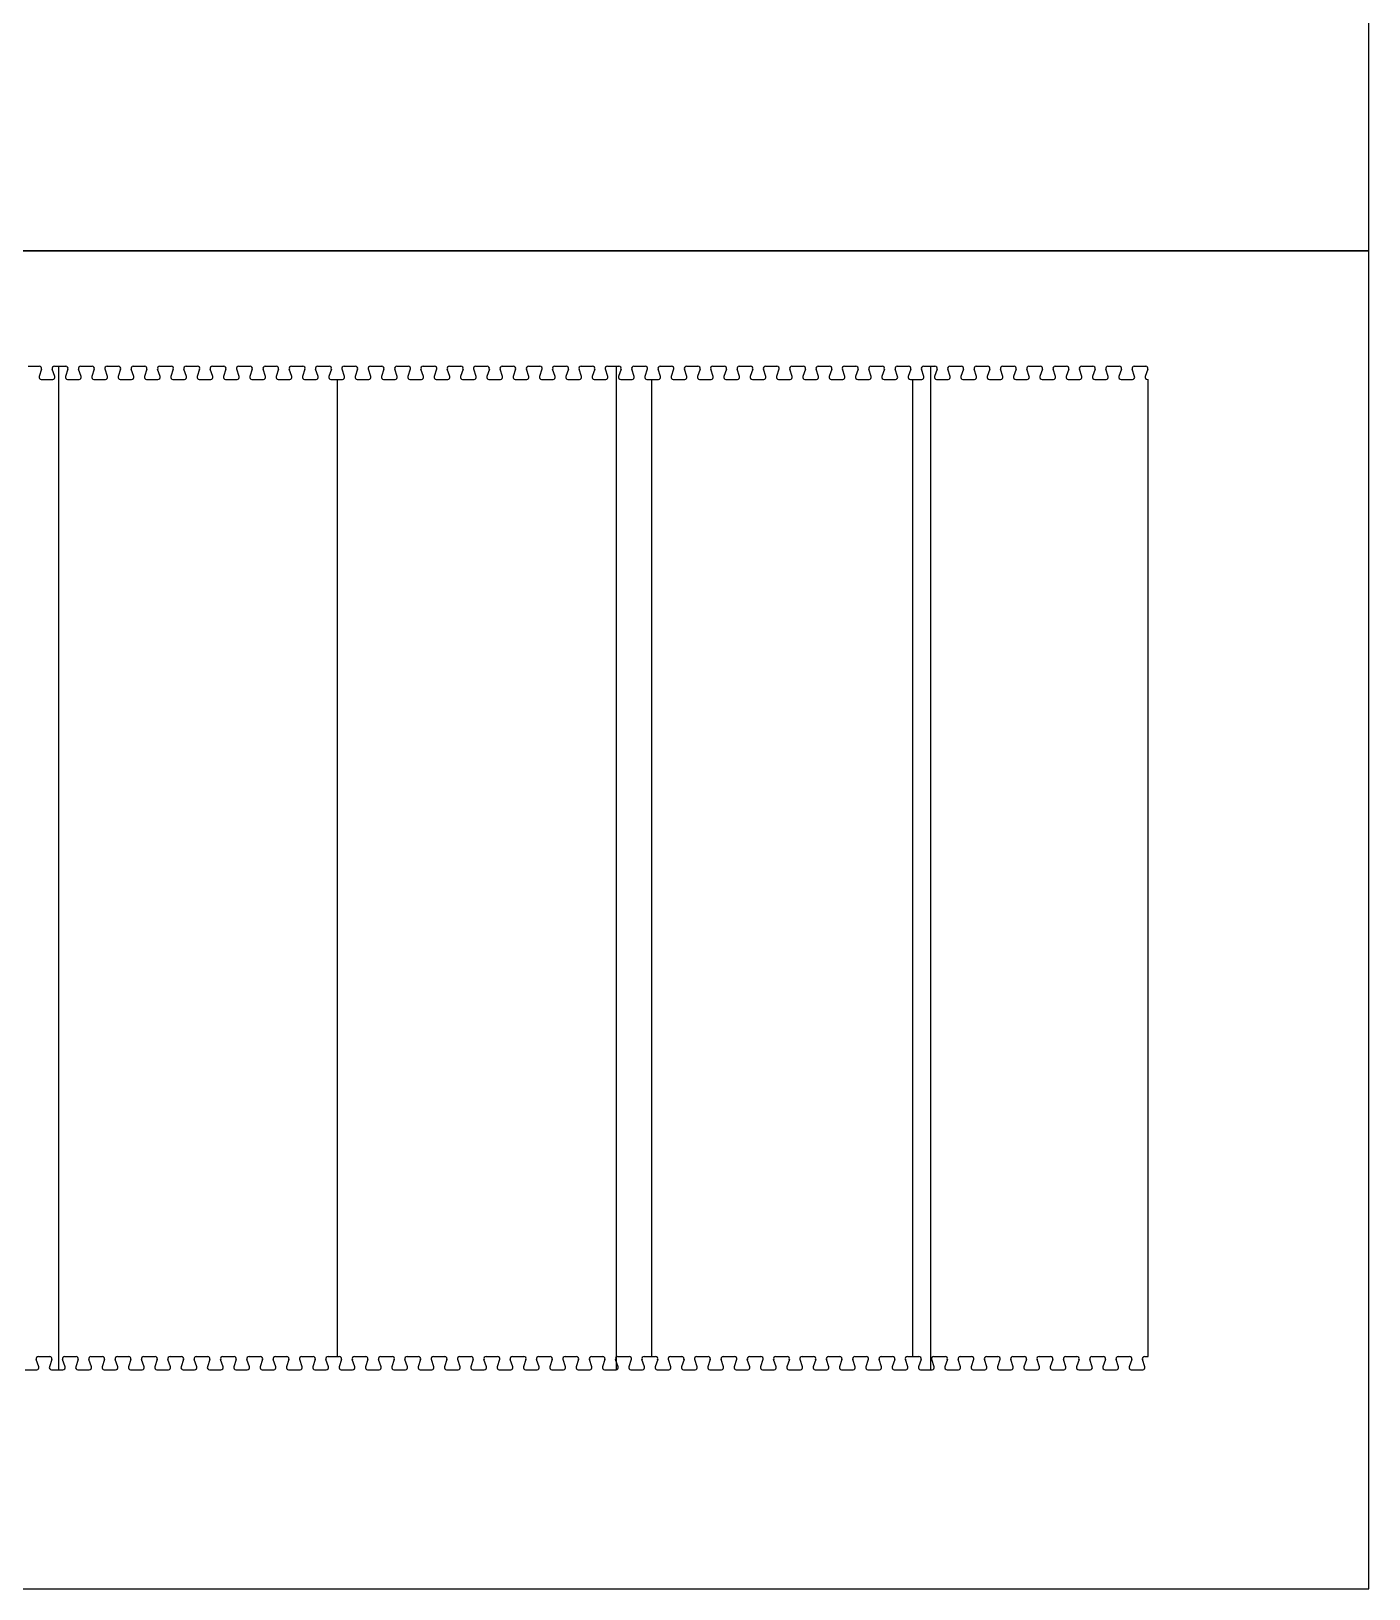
# Model space of a CAD drawing. Extents: x -68 to -11.8, y -15.7 to 62.1.
# Drawn here: x -25.71 to -13.71, y 26.13 to 40.1 of the extents above; entities that cross this region are included whole.
import ezdxf

# ---------------------------------------------------------------- set-up
doc = ezdxf.new("R2010")
doc.units = 0
for name, color, linetype in [('CUT', 5, 'CONTINUOUS'), ('DEFAULT', 7, 'CONTINUOUS'), ('SCORE', 1, 'CONTINUOUS')]:
    doc.layers.add(name, color=color, linetype=linetype)

msp = doc.modelspace()

# ---------------------------------------------------------------- linework, layer by layer
at = {"layer": 'CUT'}
for p, q in [((-25.738, 37.091), (-25.687, 37.091)), ((-25.687, 37.091), (-25.636, 37.091)), ((-25.617, 37.065), (-25.639, 36.998)), ((-25.499, 36.998), (-25.521, 37.065)), ((-25.502, 37.091), (-25.451, 37.091)), ((-25.463, 28.091), (-25.463, 37.091)), ((-25.451, 37.091), (-25.399, 37.091)), ((-25.381, 37.065), (-25.403, 36.998)), ((-25.263, 36.998), (-25.285, 37.065)), ((-25.266, 37.091), (-25.215, 37.091)), ((-25.215, 37.091), (-25.163, 37.091)), ((-25.144, 37.065), (-25.167, 36.998)), ((-25.026, 36.998), (-25.048, 37.065)), ((-25.03, 37.091), (-24.978, 37.091)), ((-24.978, 37.091), (-24.927, 37.091)), ((-24.908, 37.065), (-24.93, 36.998)), ((-24.79, 36.998), (-24.812, 37.065)), ((-24.794, 37.091), (-24.742, 37.091)), ((-24.742, 37.091), (-24.691, 37.091)), ((-24.672, 37.065), (-24.694, 36.998)), ((-24.554, 36.998), (-24.576, 37.065)), ((-24.557, 37.091), (-24.506, 37.091)), ((-24.506, 37.091), (-24.454, 37.091)), ((-24.436, 37.065), (-24.458, 36.998)), ((-24.318, 36.998), (-24.34, 37.065)), ((-24.321, 37.091), (-24.27, 37.091)), ((-24.27, 37.091), (-24.218, 37.091)), ((-24.2, 37.065), (-24.222, 36.998)), ((-24.081, 36.998), (-24.104, 37.065)), ((-24.085, 37.091), (-24.033, 37.091)), ((-24.033, 37.091), (-23.982, 37.091)), ((-23.963, 37.065), (-23.985, 36.998)), ((-23.845, 36.998), (-23.867, 37.065)), ((-23.849, 37.091), (-23.797, 37.091)), ((-23.797, 37.091), (-23.746, 37.091)), ((-23.727, 37.065), (-23.749, 36.998)), ((-23.609, 36.998), (-23.631, 37.065)), ((-23.612, 37.091), (-23.561, 37.091)), ((-23.561, 37.091), (-23.51, 37.091)), ((-23.491, 37.065), (-23.513, 36.998)), ((-23.373, 36.998), (-23.395, 37.065)), ((-23.376, 37.091), (-23.325, 37.091)), ((-23.325, 37.091), (-23.273, 37.091)), ((-23.255, 37.065), (-23.277, 36.998)), ((-23.137, 36.998), (-23.159, 37.065)), ((-23.14, 37.091), (-23.089, 37.091)), ((-23.089, 37.091), (-23.037, 37.091)), ((-23.018, 37.065), (-23.041, 36.998)), ((-22.9, 36.998), (-22.922, 37.065)), ((-22.904, 37.091), (-22.852, 37.091)), ((-22.852, 37.091), (-22.801, 37.091)), ((-22.782, 37.065), (-22.804, 36.998)), ((-22.664, 36.998), (-22.686, 37.065)), ((-22.668, 37.091), (-22.616, 37.091)), ((-22.616, 37.091), (-22.565, 37.091)), ((-22.546, 37.065), (-22.568, 36.998)), ((-22.428, 36.998), (-22.45, 37.065)), ((-22.431, 37.091), (-22.38, 37.091)), ((-22.38, 37.091), (-22.328, 37.091)), ((-22.31, 37.065), (-22.332, 36.998)), ((-22.192, 36.998), (-22.214, 37.065)), ((-22.195, 37.091), (-22.144, 37.091)), ((-22.144, 37.091), (-22.092, 37.091)), ((-22.074, 37.065), (-22.096, 36.998)), ((-21.955, 36.998), (-21.978, 37.065)), ((-21.959, 37.091), (-21.907, 37.091)), ((-21.907, 37.091), (-21.856, 37.091)), ((-21.837, 37.065), (-21.859, 36.998)), ((-21.719, 36.998), (-21.741, 37.065)), ((-21.723, 37.091), (-21.671, 37.091)), ((-21.671, 37.091), (-21.62, 37.091)), ((-21.601, 37.065), (-21.623, 36.998)), ((-21.483, 36.998), (-21.505, 37.065)), ((-21.486, 37.091), (-21.435, 37.091)), ((-21.435, 37.091), (-21.384, 37.091)), ((-21.365, 37.065), (-21.387, 36.998)), ((-21.247, 36.998), (-21.269, 37.065)), ((-21.25, 37.091), (-21.199, 37.091)), ((-21.199, 37.091), (-21.147, 37.091)), ((-21.129, 37.065), (-21.151, 36.998)), ((-21.011, 36.998), (-21.033, 37.065)), ((-21.014, 37.091), (-20.963, 37.091)), ((-20.963, 37.091), (-20.911, 37.091)), ((-20.892, 37.065), (-20.915, 36.998)), ((-20.774, 36.998), (-20.796, 37.065)), ((-20.778, 37.091), (-20.726, 37.091)), ((-20.726, 37.091), (-20.675, 37.091)), ((-20.656, 37.065), (-20.678, 36.998)), ((-20.538, 36.998), (-20.56, 37.065)), ((-20.542, 37.091), (-20.49, 37.091)), ((-20.49, 37.091), (-20.439, 37.091)), ((-20.42, 37.065), (-20.442, 36.998)), ((-20.302, 36.998), (-20.324, 37.065)), ((-20.305, 37.091), (-20.254, 37.091)), ((-20.254, 37.091), (-20.202, 37.091)), ((-20.184, 37.065), (-20.206, 36.998)), ((-20.066, 36.998), (-20.088, 37.065)), ((-20.069, 37.091), (-20.018, 37.091)), ((-20.018, 37.091), (-19.966, 37.091)), ((-19.948, 37.065), (-19.97, 36.998)), ((-19.829, 36.998), (-19.852, 37.065)), ((-19.833, 37.091), (-19.781, 37.091)), ((-19.781, 37.091), (-19.73, 37.091)), ((-19.711, 37.065), (-19.733, 36.998)), ((-19.593, 36.998), (-19.615, 37.065)), ((-19.597, 37.091), (-19.545, 37.091)), ((-19.545, 37.091), (-19.494, 37.091)), ((-19.475, 37.065), (-19.497, 36.998)), ((-19.357, 36.998), (-19.379, 37.065)), ((-19.36, 37.091), (-19.309, 37.091)), ((-19.309, 37.091), (-19.258, 37.091)), ((-19.239, 37.065), (-19.261, 36.998)), ((-19.121, 36.998), (-19.143, 37.065)), ((-19.124, 37.091), (-19.073, 37.091)), ((-19.073, 37.091), (-19.021, 37.091)), ((-19.003, 37.065), (-19.025, 36.998)), ((-18.885, 36.998), (-18.907, 37.065)), ((-18.888, 37.091), (-18.837, 37.091)), ((-18.837, 37.091), (-18.785, 37.091)), ((-18.766, 37.065), (-18.789, 36.998)), ((-18.648, 36.998), (-18.67, 37.065)), ((-18.652, 37.091), (-18.6, 37.091)), ((-18.6, 37.091), (-18.549, 37.091)), ((-18.53, 37.065), (-18.552, 36.998)), ((-18.412, 36.998), (-18.434, 37.065)), ((-18.416, 37.091), (-18.364, 37.091)), ((-18.364, 37.091), (-18.313, 37.091)), ((-18.294, 37.065), (-18.316, 36.998)), ((-18.176, 36.998), (-18.198, 37.065)), ((-18.179, 37.091), (-18.128, 37.091)), ((-18.128, 37.091), (-18.077, 37.091)), ((-18.058, 37.065), (-18.08, 36.998)), ((-17.94, 36.998), (-17.962, 37.065)), ((-17.943, 37.091), (-17.892, 37.091)), ((-17.892, 37.091), (-17.84, 37.091)), ((-17.822, 37.065), (-17.844, 36.998)), ((-17.704, 36.998), (-17.726, 37.065)), ((-17.707, 37.091), (-17.656, 37.091)), ((-17.656, 37.091), (-17.604, 37.091)), ((-17.585, 37.065), (-17.607, 36.998)), ((-17.467, 36.998), (-17.489, 37.065)), ((-17.471, 37.091), (-17.419, 37.091)), ((-17.419, 37.091), (-17.368, 37.091)), ((-17.349, 37.065), (-17.371, 36.998)), ((-17.231, 36.998), (-17.253, 37.065)), ((-17.234, 37.091), (-17.183, 37.091)), ((-17.183, 37.091), (-17.132, 37.091)), ((-17.113, 37.065), (-17.135, 36.998)), ((-16.995, 36.998), (-17.017, 37.065)), ((-16.998, 37.091), (-16.947, 37.091)), ((-16.947, 37.091), (-16.895, 37.091)), ((-16.877, 37.065), (-16.899, 36.998)), ((-16.759, 36.998), (-16.781, 37.065)), ((-16.762, 37.091), (-16.711, 37.091)), ((-16.711, 37.091), (-16.659, 37.091)), ((-16.641, 37.065), (-16.663, 36.998)), ((-16.522, 36.998), (-16.545, 37.065)), ((-16.526, 37.091), (-16.474, 37.091)), ((-16.474, 37.091), (-16.423, 37.091)), ((-16.404, 37.065), (-16.426, 36.998)), ((-16.286, 36.998), (-16.308, 37.065)), ((-16.29, 37.091), (-16.238, 37.091)), ((-16.238, 37.091), (-16.187, 37.091)), ((-16.168, 37.065), (-16.19, 36.998)), ((-16.05, 36.998), (-16.072, 37.065)), ((-16.053, 37.091), (-16.002, 37.091)), ((-16.002, 37.091), (-15.951, 37.091)), ((-15.932, 37.065), (-15.954, 36.998)), ((-15.814, 36.998), (-15.836, 37.065)), ((-15.817, 37.091), (-15.766, 37.091)), ((-15.766, 37.091), (-15.714, 37.091)), ((-15.696, 37.065), (-15.718, 36.998)), ((-25.62, 36.973), (-25.517, 36.973)), ((-25.384, 36.973), (-25.281, 36.973)), ((-25.148, 36.973), (-25.045, 36.973)), ((-24.912, 36.973), (-24.809, 36.973)), ((-24.675, 36.973), (-24.573, 36.973)), ((-24.439, 36.973), (-24.336, 36.973)), ((-24.203, 36.973), (-24.1, 36.973)), ((-23.967, 36.973), (-23.864, 36.973)), ((-23.731, 36.973), (-23.628, 36.973)), ((-23.494, 36.973), (-23.391, 36.973)), ((-23.258, 36.973), (-23.155, 36.973)), ((-23.022, 36.973), (-22.919, 36.973)), ((-22.786, 36.973), (-22.683, 36.973)), ((-22.549, 36.973), (-22.447, 36.973)), ((-22.313, 36.973), (-22.21, 36.973)), ((-22.077, 36.973), (-21.974, 36.973)), ((-21.841, 36.973), (-21.738, 36.973)), ((-21.605, 36.973), (-21.502, 36.973)), ((-21.368, 36.973), (-21.265, 36.973)), ((-21.132, 36.973), (-21.029, 36.973)), ((-20.896, 36.973), (-20.793, 36.973)), ((-20.66, 36.973), (-20.557, 36.973)), ((-20.423, 36.973), (-20.321, 36.973)), ((-20.187, 36.973), (-20.084, 36.973)), ((-19.951, 36.973), (-19.848, 36.973)), ((-19.715, 36.973), (-19.612, 36.973)), ((-19.479, 36.973), (-19.376, 36.973)), ((-19.242, 36.973), (-19.14, 36.973)), ((-19.006, 36.973), (-18.903, 36.973)), ((-18.77, 36.973), (-18.667, 36.973)), ((-18.534, 36.973), (-18.431, 36.973)), ((-18.297, 36.973), (-18.195, 36.973)), ((-18.061, 36.973), (-17.958, 36.973)), ((-17.825, 36.973), (-17.722, 36.973)), ((-17.589, 36.973), (-17.486, 36.973)), ((-17.353, 36.973), (-17.25, 36.973)), ((-17.116, 36.973), (-17.014, 36.973)), ((-16.88, 36.973), (-16.777, 36.973)), ((-16.644, 36.973), (-16.541, 36.973)), ((-16.408, 36.973), (-16.305, 36.973)), ((-16.171, 36.973), (-16.069, 36.973)), ((-15.935, 36.973), (-15.832, 36.973)), ((-15.699, 36.973), (-15.693, 36.973)), ((-15.693, 28.209), (-15.693, 36.973)), ((-25.764, 28.091), (-25.661, 28.091)), ((-25.643, 28.117), (-25.665, 28.183)), ((-25.646, 28.209), (-25.595, 28.209)), ((-25.595, 28.209), (-25.543, 28.209)), ((-25.524, 28.183), (-25.547, 28.117)), ((-25.528, 28.091), (-25.425, 28.091)), ((-25.406, 28.117), (-25.428, 28.183)), ((-25.41, 28.209), (-25.358, 28.209)), ((-25.358, 28.209), (-25.307, 28.209)), ((-25.288, 28.183), (-25.31, 28.117)), ((-25.292, 28.091), (-25.189, 28.091)), ((-25.17, 28.117), (-25.192, 28.183)), ((-25.174, 28.209), (-25.122, 28.209)), ((-25.122, 28.209), (-25.071, 28.209)), ((-25.052, 28.183), (-25.074, 28.117)), ((-25.055, 28.091), (-24.953, 28.091)), ((-24.934, 28.117), (-24.956, 28.183)), ((-24.937, 28.209), (-24.886, 28.209)), ((-24.886, 28.209), (-24.835, 28.209)), ((-24.816, 28.183), (-24.838, 28.117)), ((-24.819, 28.091), (-24.716, 28.091)), ((-24.698, 28.117), (-24.72, 28.183)), ((-24.701, 28.209), (-24.65, 28.209)), ((-24.65, 28.209), (-24.598, 28.209)), ((-24.58, 28.183), (-24.602, 28.117)), ((-24.583, 28.091), (-24.48, 28.091)), ((-24.462, 28.117), (-24.484, 28.183)), ((-24.465, 28.209), (-24.413, 28.209)), ((-24.413, 28.209), (-24.362, 28.209)), ((-24.343, 28.183), (-24.365, 28.117)), ((-24.347, 28.091), (-24.244, 28.091)), ((-24.225, 28.117), (-24.247, 28.183)), ((-24.229, 28.209), (-24.177, 28.209)), ((-24.177, 28.209), (-24.126, 28.209)), ((-24.107, 28.183), (-24.129, 28.117)), ((-24.111, 28.091), (-24.008, 28.091)), ((-23.989, 28.117), (-24.011, 28.183)), ((-23.992, 28.209), (-23.941, 28.209)), ((-23.941, 28.209), (-23.89, 28.209)), ((-23.871, 28.183), (-23.893, 28.117)), ((-23.874, 28.091), (-23.772, 28.091)), ((-23.753, 28.117), (-23.775, 28.183)), ((-23.756, 28.209), (-23.705, 28.209)), ((-23.705, 28.209), (-23.653, 28.209)), ((-23.635, 28.183), (-23.657, 28.117)), ((-23.638, 28.091), (-23.535, 28.091)), ((-23.517, 28.117), (-23.539, 28.183)), ((-23.52, 28.209), (-23.469, 28.209)), ((-23.469, 28.209), (-23.417, 28.209)), ((-23.399, 28.183), (-23.421, 28.117)), ((-23.402, 28.091), (-23.299, 28.091)), ((-23.28, 28.117), (-23.302, 28.183)), ((-23.284, 28.209), (-23.232, 28.209)), ((-23.232, 28.209), (-23.181, 28.209)), ((-23.162, 28.183), (-23.184, 28.117)), ((-23.166, 28.091), (-23.063, 28.091)), ((-23.044, 28.117), (-23.066, 28.183)), ((-23.048, 28.209), (-22.996, 28.209)), ((-22.996, 28.209), (-22.945, 28.209)), ((-22.926, 28.183), (-22.948, 28.117)), ((-22.929, 28.091), (-22.827, 28.091)), ((-22.808, 28.117), (-22.83, 28.183)), ((-22.811, 28.209), (-22.76, 28.209)), ((-22.76, 28.209), (-22.709, 28.209)), ((-22.69, 28.183), (-22.712, 28.117)), ((-22.693, 28.091), (-22.59, 28.091)), ((-22.572, 28.117), (-22.594, 28.183)), ((-22.575, 28.209), (-22.524, 28.209)), ((-22.524, 28.209), (-22.472, 28.209)), ((-22.454, 28.183), (-22.476, 28.117)), ((-22.457, 28.091), (-22.354, 28.091)), ((-22.336, 28.117), (-22.358, 28.183)), ((-22.339, 28.209), (-22.288, 28.209)), ((-22.288, 28.209), (-22.236, 28.209)), ((-22.217, 28.183), (-22.24, 28.117)), ((-22.221, 28.091), (-22.118, 28.091)), ((-22.099, 28.117), (-22.121, 28.183)), ((-22.103, 28.209), (-22.051, 28.209)), ((-22.051, 28.209), (-22, 28.209)), ((-21.981, 28.183), (-22.003, 28.117)), ((-21.985, 28.091), (-21.882, 28.091)), ((-21.863, 28.117), (-21.885, 28.183)), ((-21.867, 28.209), (-21.815, 28.209)), ((-21.815, 28.209), (-21.764, 28.209)), ((-21.745, 28.183), (-21.767, 28.117)), ((-21.748, 28.091), (-21.646, 28.091)), ((-21.627, 28.117), (-21.649, 28.183)), ((-21.63, 28.209), (-21.579, 28.209)), ((-21.579, 28.209), (-21.527, 28.209)), ((-21.509, 28.183), (-21.531, 28.117)), ((-21.512, 28.091), (-21.409, 28.091)), ((-21.391, 28.117), (-21.413, 28.183)), ((-21.394, 28.209), (-21.343, 28.209)), ((-21.343, 28.209), (-21.291, 28.209)), ((-21.273, 28.183), (-21.295, 28.117)), ((-21.276, 28.091), (-21.173, 28.091)), ((-21.154, 28.117), (-21.177, 28.183)), ((-21.158, 28.209), (-21.106, 28.209)), ((-21.106, 28.209), (-21.055, 28.209)), ((-21.036, 28.183), (-21.058, 28.117)), ((-21.04, 28.091), (-20.937, 28.091)), ((-20.918, 28.117), (-20.94, 28.183)), ((-20.922, 28.209), (-20.87, 28.209)), ((-20.87, 28.209), (-20.819, 28.209)), ((-20.8, 28.183), (-20.822, 28.117)), ((-20.804, 28.091), (-20.701, 28.091)), ((-20.682, 28.117), (-20.704, 28.183)), ((-20.685, 28.209), (-20.634, 28.209)), ((-20.634, 28.209), (-20.583, 28.209)), ((-20.564, 28.183), (-20.586, 28.117)), ((-20.567, 28.091), (-20.464, 28.091)), ((-20.446, 28.117), (-20.468, 28.183)), ((-20.449, 28.209), (-20.398, 28.209)), ((-20.398, 28.209), (-20.346, 28.209)), ((-20.328, 28.183), (-20.35, 28.117)), ((-20.331, 28.091), (-20.228, 28.091)), ((-20.21, 28.117), (-20.232, 28.183)), ((-20.213, 28.209), (-20.162, 28.209)), ((-20.162, 28.209), (-20.11, 28.209)), ((-20.091, 28.183), (-20.114, 28.117)), ((-20.095, 28.091), (-19.992, 28.091)), ((-19.973, 28.117), (-19.995, 28.183)), ((-19.977, 28.209), (-19.925, 28.209)), ((-19.925, 28.209), (-19.874, 28.209)), ((-19.855, 28.183), (-19.877, 28.117)), ((-19.859, 28.091), (-19.756, 28.091)), ((-19.737, 28.117), (-19.759, 28.183)), ((-19.741, 28.209), (-19.689, 28.209)), ((-19.689, 28.209), (-19.638, 28.209)), ((-19.619, 28.183), (-19.641, 28.117)), ((-19.622, 28.091), (-19.52, 28.091)), ((-19.501, 28.117), (-19.523, 28.183)), ((-19.504, 28.209), (-19.453, 28.209)), ((-19.453, 28.209), (-19.401, 28.209)), ((-19.383, 28.183), (-19.405, 28.117)), ((-19.386, 28.091), (-19.283, 28.091)), ((-19.265, 28.117), (-19.287, 28.183)), ((-19.268, 28.209), (-19.217, 28.209)), ((-19.217, 28.209), (-19.165, 28.209)), ((-19.147, 28.183), (-19.169, 28.117)), ((-19.15, 28.091), (-19.047, 28.091)), ((-19.028, 28.117), (-19.051, 28.183)), ((-19.032, 28.209), (-18.98, 28.209)), ((-18.98, 28.209), (-18.929, 28.209)), ((-18.91, 28.183), (-18.932, 28.117)), ((-18.914, 28.091), (-18.811, 28.091)), ((-18.792, 28.117), (-18.814, 28.183)), ((-18.796, 28.209), (-18.744, 28.209)), ((-18.744, 28.209), (-18.693, 28.209)), ((-18.674, 28.183), (-18.696, 28.117)), ((-18.678, 28.091), (-18.575, 28.091)), ((-18.556, 28.117), (-18.578, 28.183)), ((-18.559, 28.209), (-18.508, 28.209)), ((-18.508, 28.209), (-18.457, 28.209)), ((-18.438, 28.183), (-18.46, 28.117)), ((-18.441, 28.091), (-18.338, 28.091)), ((-18.32, 28.117), (-18.342, 28.183)), ((-18.323, 28.209), (-18.272, 28.209)), ((-18.272, 28.209), (-18.22, 28.209)), ((-18.202, 28.183), (-18.224, 28.117)), ((-18.205, 28.091), (-18.102, 28.091)), ((-18.084, 28.117), (-18.106, 28.183)), ((-18.087, 28.209), (-18.036, 28.209)), ((-18.036, 28.209), (-17.984, 28.209)), ((-17.965, 28.183), (-17.988, 28.117)), ((-17.969, 28.091), (-17.866, 28.091)), ((-17.847, 28.117), (-17.869, 28.183)), ((-17.851, 28.209), (-17.799, 28.209)), ((-17.799, 28.209), (-17.748, 28.209)), ((-17.729, 28.183), (-17.751, 28.117)), ((-17.733, 28.091), (-17.63, 28.091)), ((-17.611, 28.117), (-17.633, 28.183)), ((-17.615, 28.209), (-17.563, 28.209)), ((-17.563, 28.209), (-17.512, 28.209)), ((-17.493, 28.183), (-17.515, 28.117)), ((-17.496, 28.091), (-17.394, 28.091)), ((-17.375, 28.117), (-17.397, 28.183)), ((-17.378, 28.209), (-17.327, 28.209)), ((-17.327, 28.209), (-17.275, 28.209)), ((-17.257, 28.183), (-17.279, 28.117)), ((-17.26, 28.091), (-17.157, 28.091)), ((-17.139, 28.117), (-17.161, 28.183)), ((-17.142, 28.209), (-17.091, 28.209)), ((-17.091, 28.209), (-17.039, 28.209)), ((-17.021, 28.183), (-17.043, 28.117)), ((-17.024, 28.091), (-16.921, 28.091)), ((-16.902, 28.117), (-16.925, 28.183)), ((-16.906, 28.209), (-16.854, 28.209)), ((-16.854, 28.209), (-16.803, 28.209)), ((-16.784, 28.183), (-16.806, 28.117)), ((-16.788, 28.091), (-16.685, 28.091)), ((-16.666, 28.117), (-16.688, 28.183)), ((-16.67, 28.209), (-16.618, 28.209)), ((-16.618, 28.209), (-16.567, 28.209)), ((-16.548, 28.183), (-16.57, 28.117)), ((-16.552, 28.091), (-16.449, 28.091)), ((-16.43, 28.117), (-16.452, 28.183)), ((-16.433, 28.209), (-16.382, 28.209)), ((-16.382, 28.209), (-16.331, 28.209)), ((-16.312, 28.183), (-16.334, 28.117)), ((-16.315, 28.091), (-16.212, 28.091)), ((-16.194, 28.117), (-16.216, 28.183)), ((-16.197, 28.209), (-16.146, 28.209)), ((-16.146, 28.209), (-16.094, 28.209)), ((-16.076, 28.183), (-16.098, 28.117)), ((-16.079, 28.091), (-15.976, 28.091)), ((-15.958, 28.117), (-15.98, 28.183)), ((-15.961, 28.209), (-15.91, 28.209)), ((-15.91, 28.209), (-15.858, 28.209)), ((-15.839, 28.183), (-15.862, 28.117)), ((-15.843, 28.091), (-15.74, 28.091)), ((-15.721, 28.117), (-15.743, 28.183)), ((-15.725, 28.209), (-15.693, 28.209))]:
    msp.add_line(p, q, dxfattribs=at)
for centre, start, end in [((-25.636, 37.071), 341.5651, 90), ((-25.502, 37.071), 90, 198.4349), ((-25.399, 37.071), 341.5651, 90), ((-25.266, 37.071), 90, 198.4349), ((-25.163, 37.071), 341.5651, 90), ((-25.03, 37.071), 90, 198.4349), ((-24.927, 37.071), 341.5651, 90), ((-24.794, 37.071), 90, 198.4349), ((-24.691, 37.071), 341.5651, 90), ((-24.557, 37.071), 90, 198.4349), ((-24.454, 37.071), 341.5651, 90), ((-24.321, 37.071), 90, 198.4349), ((-24.218, 37.071), 341.5651, 90), ((-24.085, 37.071), 90, 198.4349), ((-23.982, 37.071), 341.5651, 90), ((-23.849, 37.071), 90, 198.4349), ((-23.746, 37.071), 341.5651, 90), ((-23.612, 37.071), 90, 198.4349), ((-23.51, 37.071), 341.5651, 90), ((-23.376, 37.071), 90, 198.4349), ((-23.273, 37.071), 341.5651, 90), ((-23.14, 37.071), 90, 198.4349), ((-23.037, 37.071), 341.5651, 90), ((-22.904, 37.071), 90, 198.4349), ((-22.801, 37.071), 341.5651, 90), ((-22.668, 37.071), 90, 198.4349), ((-22.565, 37.071), 341.5651, 90), ((-22.431, 37.071), 90, 198.4349), ((-22.328, 37.071), 341.5651, 90), ((-22.195, 37.071), 90, 198.4349), ((-22.092, 37.071), 341.5651, 90), ((-21.959, 37.071), 90, 198.4349), ((-21.856, 37.071), 341.5651, 90), ((-21.723, 37.071), 90, 198.4349), ((-21.62, 37.071), 341.5651, 90), ((-21.486, 37.071), 90, 198.4349), ((-21.384, 37.071), 341.5651, 90), ((-21.25, 37.071), 90, 198.4349), ((-21.147, 37.071), 341.5651, 90), ((-21.014, 37.071), 90, 198.4349), ((-20.911, 37.071), 341.5651, 90), ((-20.778, 37.071), 90, 198.4349), ((-20.675, 37.071), 341.5651, 90), ((-20.542, 37.071), 90, 198.4349), ((-20.439, 37.071), 341.5651, 90), ((-20.305, 37.071), 90, 198.4349), ((-20.202, 37.071), 341.5651, 90), ((-20.069, 37.071), 90, 198.4349), ((-19.966, 37.071), 341.5651, 90), ((-19.833, 37.071), 90, 198.4349), ((-19.73, 37.071), 341.5651, 90), ((-19.597, 37.071), 90, 198.4349), ((-19.494, 37.071), 341.5651, 90), ((-19.36, 37.071), 90, 198.4349), ((-19.258, 37.071), 341.5651, 90), ((-19.124, 37.071), 90, 198.4349), ((-19.021, 37.071), 341.5651, 90), ((-18.888, 37.071), 90, 198.4349), ((-18.785, 37.071), 341.5651, 90), ((-18.652, 37.071), 90, 198.4349), ((-18.549, 37.071), 341.5651, 90), ((-18.416, 37.071), 90, 198.4349), ((-18.313, 37.071), 341.5651, 90), ((-18.179, 37.071), 90, 198.4349), ((-18.077, 37.071), 341.5651, 90), ((-17.943, 37.071), 90, 198.4349), ((-17.84, 37.071), 341.5651, 90), ((-17.707, 37.071), 90, 198.4349), ((-17.604, 37.071), 341.5651, 90), ((-17.471, 37.071), 90, 198.4349), ((-17.368, 37.071), 341.5651, 90), ((-17.234, 37.071), 90, 198.4349), ((-17.132, 37.071), 341.5651, 90), ((-16.998, 37.071), 90, 198.4349), ((-16.895, 37.071), 341.5651, 90), ((-16.762, 37.071), 90, 198.4349), ((-16.659, 37.071), 341.5651, 90), ((-16.526, 37.071), 90, 198.4349), ((-16.423, 37.071), 341.5651, 90), ((-16.29, 37.071), 90, 198.4349), ((-16.187, 37.071), 341.5651, 90), ((-16.053, 37.071), 90, 198.4349), ((-15.951, 37.071), 341.5651, 90), ((-15.817, 37.071), 90, 198.4349), ((-15.714, 37.071), 341.5651, 90), ((-25.62, 36.992), 161.5651, 270), ((-25.517, 36.992), 270, 18.4349), ((-25.384, 36.992), 161.5651, 270), ((-25.281, 36.992), 270, 18.4349), ((-25.148, 36.992), 161.5651, 270), ((-25.045, 36.992), 270, 18.4349), ((-24.912, 36.992), 161.5651, 270), ((-24.809, 36.992), 270, 18.4349), ((-24.675, 36.992), 161.5651, 270), ((-24.573, 36.992), 270, 18.4349), ((-24.439, 36.992), 161.5651, 270), ((-24.336, 36.992), 270, 18.4349), ((-24.203, 36.992), 161.5651, 270), ((-24.1, 36.992), 270, 18.4349), ((-23.967, 36.992), 161.5651, 270), ((-23.864, 36.992), 270, 18.4349), ((-23.731, 36.992), 161.5651, 270), ((-23.628, 36.992), 270, 18.4349), ((-23.494, 36.992), 161.5651, 270), ((-23.391, 36.992), 270, 18.4349), ((-23.258, 36.992), 161.5651, 270), ((-23.155, 36.992), 270, 18.4349), ((-23.022, 36.992), 161.5651, 270), ((-22.919, 36.992), 270, 18.4349), ((-22.786, 36.992), 161.5651, 270), ((-22.683, 36.992), 270, 18.4349), ((-22.549, 36.992), 161.5651, 270), ((-22.447, 36.992), 270, 18.4349), ((-22.313, 36.992), 161.5651, 270), ((-22.21, 36.992), 270, 18.4349), ((-22.077, 36.992), 161.5651, 270), ((-21.974, 36.992), 270, 18.4349), ((-21.841, 36.992), 161.5651, 270), ((-21.738, 36.992), 270, 18.4349), ((-21.605, 36.992), 161.5651, 270), ((-21.502, 36.992), 270, 18.4349), ((-21.368, 36.992), 161.5651, 270), ((-21.265, 36.992), 270, 18.4349), ((-21.132, 36.992), 161.5651, 270), ((-21.029, 36.992), 270, 18.4349), ((-20.896, 36.992), 161.5651, 270), ((-20.793, 36.992), 270, 18.4349), ((-20.66, 36.992), 161.5651, 270), ((-20.557, 36.992), 270, 18.4349), ((-20.423, 36.992), 161.5651, 270), ((-20.321, 36.992), 270, 18.4349), ((-20.187, 36.992), 161.5651, 270), ((-20.084, 36.992), 270, 18.4349), ((-19.951, 36.992), 161.5651, 270), ((-19.848, 36.992), 270, 18.4349), ((-19.715, 36.992), 161.5651, 270), ((-19.612, 36.992), 270, 18.4349), ((-19.479, 36.992), 161.5651, 270), ((-19.376, 36.992), 270, 18.4349), ((-19.242, 36.992), 161.5651, 270), ((-19.14, 36.992), 270, 18.4349), ((-19.006, 36.992), 161.5651, 270), ((-18.903, 36.992), 270, 18.4349), ((-18.77, 36.992), 161.5651, 270), ((-18.667, 36.992), 270, 18.4349), ((-18.534, 36.992), 161.5651, 270), ((-18.431, 36.992), 270, 18.4349), ((-18.297, 36.992), 161.5651, 270), ((-18.195, 36.992), 270, 18.4349), ((-18.061, 36.992), 161.5651, 270), ((-17.958, 36.992), 270, 18.4349), ((-17.825, 36.992), 161.5651, 270), ((-17.722, 36.992), 270, 18.4349), ((-17.589, 36.992), 161.5651, 270), ((-17.486, 36.992), 270, 18.4349), ((-17.353, 36.992), 161.5651, 270), ((-17.25, 36.992), 270, 18.4349), ((-17.116, 36.992), 161.5651, 270), ((-17.014, 36.992), 270, 18.4349), ((-16.88, 36.992), 161.5651, 270), ((-16.777, 36.992), 270, 18.4349), ((-16.644, 36.992), 161.5651, 270), ((-16.541, 36.992), 270, 18.4349), ((-16.408, 36.992), 161.5651, 270), ((-16.305, 36.992), 270, 18.4349), ((-16.171, 36.992), 161.5651, 270), ((-16.069, 36.992), 270, 18.4349), ((-15.935, 36.992), 161.5651, 270), ((-15.832, 36.992), 270, 18.4349), ((-15.699, 36.992), 161.5651, 270), ((-25.646, 28.189), 90, 198.4349), ((-25.661, 28.11), 270, 18.4349), ((-25.528, 28.11), 161.5651, 270), ((-25.543, 28.189), 341.5651, 90), ((-25.41, 28.189), 90, 198.4349), ((-25.425, 28.11), 270, 18.4349), ((-25.292, 28.11), 161.5651, 270), ((-25.307, 28.189), 341.5651, 90), ((-25.174, 28.189), 90, 198.4349), ((-25.189, 28.11), 270, 18.4349), ((-25.055, 28.11), 161.5651, 270), ((-25.071, 28.189), 341.5651, 90), ((-24.937, 28.189), 90, 198.4349), ((-24.953, 28.11), 270, 18.4349), ((-24.819, 28.11), 161.5651, 270), ((-24.835, 28.189), 341.5651, 90), ((-24.701, 28.189), 90, 198.4349), ((-24.716, 28.11), 270, 18.4349), ((-24.583, 28.11), 161.5651, 270), ((-24.598, 28.189), 341.5651, 90), ((-24.465, 28.189), 90, 198.4349), ((-24.48, 28.11), 270, 18.4349), ((-24.347, 28.11), 161.5651, 270), ((-24.362, 28.189), 341.5651, 90), ((-24.229, 28.189), 90, 198.4349), ((-24.244, 28.11), 270, 18.4349), ((-24.111, 28.11), 161.5651, 270), ((-24.126, 28.189), 341.5651, 90), ((-23.992, 28.189), 90, 198.4349), ((-24.008, 28.11), 270, 18.4349), ((-23.874, 28.11), 161.5651, 270), ((-23.89, 28.189), 341.5651, 90), ((-23.756, 28.189), 90, 198.4349), ((-23.772, 28.11), 270, 18.4349), ((-23.638, 28.11), 161.5651, 270), ((-23.653, 28.189), 341.5651, 90), ((-23.52, 28.189), 90, 198.4349), ((-23.535, 28.11), 270, 18.4349), ((-23.402, 28.11), 161.5651, 270), ((-23.417, 28.189), 341.5651, 90), ((-23.284, 28.189), 90, 198.4349), ((-23.299, 28.11), 270, 18.4349), ((-23.166, 28.11), 161.5651, 270), ((-23.181, 28.189), 341.5651, 90), ((-23.048, 28.189), 90, 198.4349), ((-23.063, 28.11), 270, 18.4349), ((-22.929, 28.11), 161.5651, 270), ((-22.945, 28.189), 341.5651, 90), ((-22.811, 28.189), 90, 198.4349), ((-22.827, 28.11), 270, 18.4349), ((-22.693, 28.11), 161.5651, 270), ((-22.709, 28.189), 341.5651, 90), ((-22.575, 28.189), 90, 198.4349), ((-22.59, 28.11), 270, 18.4349), ((-22.457, 28.11), 161.5651, 270), ((-22.472, 28.189), 341.5651, 90), ((-22.339, 28.189), 90, 198.4349), ((-22.354, 28.11), 270, 18.4349), ((-22.221, 28.11), 161.5651, 270), ((-22.236, 28.189), 341.5651, 90), ((-22.103, 28.189), 90, 198.4349), ((-22.118, 28.11), 270, 18.4349), ((-21.985, 28.11), 161.5651, 270), ((-22, 28.189), 341.5651, 90), ((-21.867, 28.189), 90, 198.4349), ((-21.882, 28.11), 270, 18.4349), ((-21.748, 28.11), 161.5651, 270), ((-21.764, 28.189), 341.5651, 90), ((-21.63, 28.189), 90, 198.4349), ((-21.646, 28.11), 270, 18.4349), ((-21.512, 28.11), 161.5651, 270), ((-21.527, 28.189), 341.5651, 90), ((-21.394, 28.189), 90, 198.4349), ((-21.409, 28.11), 270, 18.4349), ((-21.276, 28.11), 161.5651, 270), ((-21.291, 28.189), 341.5651, 90), ((-21.158, 28.189), 90, 198.4349), ((-21.173, 28.11), 270, 18.4349), ((-21.04, 28.11), 161.5651, 270), ((-21.055, 28.189), 341.5651, 90), ((-20.922, 28.189), 90, 198.4349), ((-20.937, 28.11), 270, 18.4349), ((-20.804, 28.11), 161.5651, 270), ((-20.819, 28.189), 341.5651, 90), ((-20.685, 28.189), 90, 198.4349), ((-20.701, 28.11), 270, 18.4349), ((-20.567, 28.11), 161.5651, 270), ((-20.583, 28.189), 341.5651, 90), ((-20.449, 28.189), 90, 198.4349), ((-20.464, 28.11), 270, 18.4349), ((-20.331, 28.11), 161.5651, 270), ((-20.346, 28.189), 341.5651, 90), ((-20.213, 28.189), 90, 198.4349), ((-20.228, 28.11), 270, 18.4349), ((-20.095, 28.11), 161.5651, 270), ((-20.11, 28.189), 341.5651, 90), ((-19.977, 28.189), 90, 198.4349), ((-19.992, 28.11), 270, 18.4349), ((-19.859, 28.11), 161.5651, 270), ((-19.874, 28.189), 341.5651, 90), ((-19.741, 28.189), 90, 198.4349), ((-19.756, 28.11), 270, 18.4349), ((-19.622, 28.11), 161.5651, 270), ((-19.638, 28.189), 341.5651, 90), ((-19.504, 28.189), 90, 198.4349), ((-19.52, 28.11), 270, 18.4349), ((-19.386, 28.11), 161.5651, 270), ((-19.401, 28.189), 341.5651, 90), ((-19.268, 28.189), 90, 198.4349), ((-19.283, 28.11), 270, 18.4349), ((-19.15, 28.11), 161.5651, 270), ((-19.165, 28.189), 341.5651, 90), ((-19.032, 28.189), 90, 198.4349), ((-19.047, 28.11), 270, 18.4349), ((-18.914, 28.11), 161.5651, 270), ((-18.929, 28.189), 341.5651, 90), ((-18.796, 28.189), 90, 198.4349), ((-18.811, 28.11), 270, 18.4349), ((-18.678, 28.11), 161.5651, 270), ((-18.693, 28.189), 341.5651, 90), ((-18.559, 28.189), 90, 198.4349), ((-18.575, 28.11), 270, 18.4349), ((-18.441, 28.11), 161.5651, 270), ((-18.457, 28.189), 341.5651, 90), ((-18.323, 28.189), 90, 198.4349), ((-18.338, 28.11), 270, 18.4349), ((-18.205, 28.11), 161.5651, 270), ((-18.22, 28.189), 341.5651, 90), ((-18.087, 28.189), 90, 198.4349), ((-18.102, 28.11), 270, 18.4349), ((-17.969, 28.11), 161.5651, 270), ((-17.984, 28.189), 341.5651, 90), ((-17.851, 28.189), 90, 198.4349), ((-17.866, 28.11), 270, 18.4349), ((-17.733, 28.11), 161.5651, 270), ((-17.748, 28.189), 341.5651, 90), ((-17.615, 28.189), 90, 198.4349), ((-17.63, 28.11), 270, 18.4349), ((-17.496, 28.11), 161.5651, 270), ((-17.512, 28.189), 341.5651, 90), ((-17.378, 28.189), 90, 198.4349), ((-17.394, 28.11), 270, 18.4349), ((-17.26, 28.11), 161.5651, 270), ((-17.275, 28.189), 341.5651, 90), ((-17.142, 28.189), 90, 198.4349), ((-17.157, 28.11), 270, 18.4349), ((-17.024, 28.11), 161.5651, 270), ((-17.039, 28.189), 341.5651, 90), ((-16.906, 28.189), 90, 198.4349), ((-16.921, 28.11), 270, 18.4349), ((-16.788, 28.11), 161.5651, 270), ((-16.803, 28.189), 341.5651, 90), ((-16.67, 28.189), 90, 198.4349), ((-16.685, 28.11), 270, 18.4349), ((-16.552, 28.11), 161.5651, 270), ((-16.567, 28.189), 341.5651, 90), ((-16.433, 28.189), 90, 198.4349), ((-16.449, 28.11), 270, 18.4349), ((-16.315, 28.11), 161.5651, 270), ((-16.331, 28.189), 341.5651, 90), ((-16.197, 28.189), 90, 198.4349), ((-16.212, 28.11), 270, 18.4349), ((-16.079, 28.11), 161.5651, 270), ((-16.094, 28.189), 341.5651, 90), ((-15.961, 28.189), 90, 198.4349), ((-15.976, 28.11), 270, 18.4349), ((-15.843, 28.11), 161.5651, 270), ((-15.858, 28.189), 341.5651, 90), ((-15.725, 28.189), 90, 198.4349), ((-15.74, 28.11), 270, 18.4349)]:
    msp.add_arc(centre, 0.0197, start, end, dxfattribs=at)
at = {"layer": 'DEFAULT'}
for p, q in [((-13.713, 38.126), (-13.713, 50.126)), ((-37.713, 38.126), (-13.713, 38.126)), ((-13.713, 38.126), (-37.713, 38.126)), ((-13.713, 26.126), (-13.713, 38.126)), ((-37.713, 26.126), (-13.713, 26.126))]:
    msp.add_line(p, q, dxfattribs=at)
at = {"layer": 'SCORE'}
for p, q in [((-20.463, 37.091), (-20.463, 28.091)), ((-17.643, 37.091), (-17.643, 28.091)), ((-22.963, 28.209), (-22.963, 36.973)), ((-20.143, 28.209), (-20.143, 36.973)), ((-17.803, 28.209), (-17.803, 36.973))]:
    msp.add_line(p, q, dxfattribs=at)

doc.saveas('drawing.dxf')
